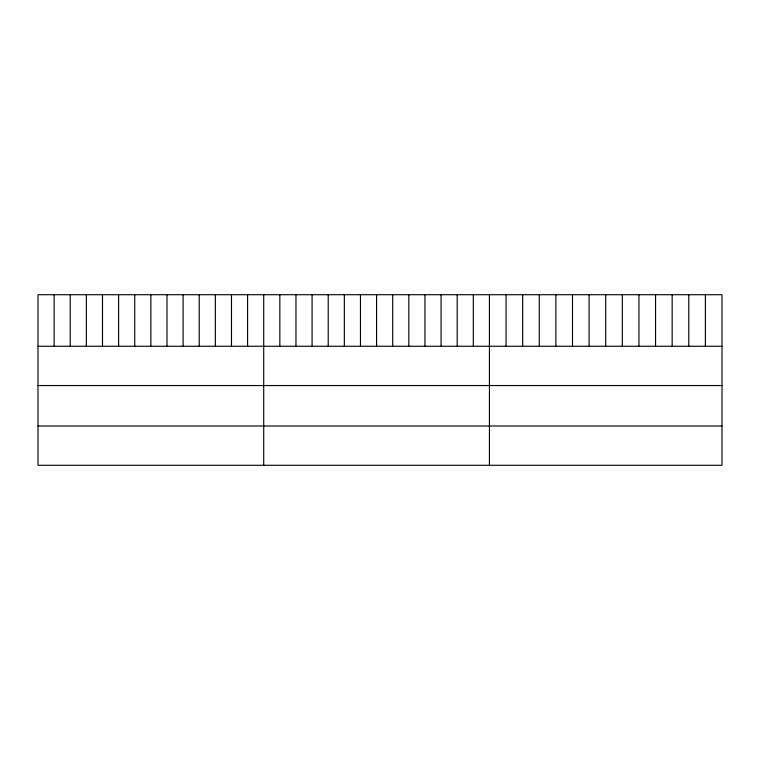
<?xml version="1.0" encoding="UTF-8"?>
<svg xmlns="http://www.w3.org/2000/svg" width="760" height="760" viewBox="0 0 760 760"><rect width="100%" height="100%" fill="white"/><g stroke="black" fill="none" stroke-linecap="round" stroke-linejoin="round"><path stroke-width="1.14" d="M722 346.256L722 465.291L38 465.291L38 294.709L722 294.709L722 346.256L38 346.256M38 385.538L722 385.538M38 426.008L722 426.008M705.385 294.709L705.385 346.256M688.778 294.709L688.778 346.256M672.163 294.709L672.163 346.256M655.557 294.709L655.557 346.256M638.942 294.709L638.942 346.256M622.336 294.709L622.336 346.256M605.72 294.709L605.72 346.256M589.105 294.709L589.105 346.256M572.498 294.709L572.498 346.256M555.883 294.709L555.883 346.256M539.277 294.709L539.277 346.256M522.661 294.709L522.661 346.256M506.056 294.709L506.056 346.256M489.44 294.709L489.44 465.291M473.318 294.709L473.318 346.256M457.197 294.709L457.197 346.256M441.075 294.709L441.075 346.256M424.945 294.709L424.945 346.256M408.823 294.709L408.823 346.256M392.702 294.709L392.702 346.256M376.58 294.709L376.58 346.256M360.459 294.709L360.459 346.256M344.337 294.709L344.337 346.256M328.216 294.709L328.216 346.256M312.084 294.709L312.084 346.256M295.963 294.709L295.963 346.256M279.841 294.709L279.841 346.256M263.72 294.709L263.72 465.291M247.598 294.709L247.598 346.256M231.477 294.709L231.477 346.256M215.355 294.709L215.355 346.256M199.225 294.709L199.225 346.256M183.103 294.709L183.103 346.256M166.982 294.709L166.982 346.256M150.86 294.709L150.86 346.256M134.739 294.709L134.739 346.256M118.617 294.709L118.617 346.256M102.495 294.709L102.495 346.256M86.364 294.709L86.364 346.256M70.243 294.709L70.243 346.256M54.121 294.709L54.121 346.256"/></g></svg>
